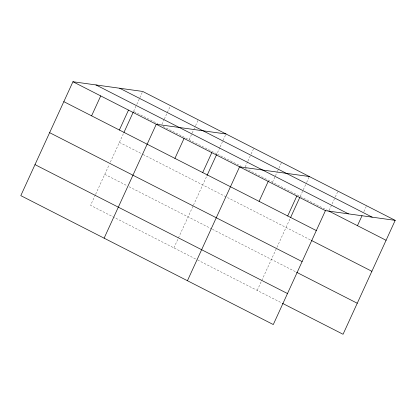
<?xml version="1.0" encoding="UTF-8"?>
<svg xmlns="http://www.w3.org/2000/svg" width="416" height="416" viewBox="0 0 416 416"><rect width="100%" height="100%" fill="white"/><g stroke="black" fill="none" stroke-linecap="round" stroke-linejoin="round"><path stroke-width="0.31" stroke-dasharray="2.08 1.56" d="M95.389 194.808L90.568 205.343L197.033 259.704M95.659 194.225L109.288 164.455M110.354 162.131L123.682 133.016M133.593 111.363L136.547 104.92M136.812 104.333L142.449 92.03M161.907 124.374L164.05 119.688M164.32 119.101L170.487 105.628M189.145 139.724L195.312 126.251M195.577 125.668L198.26 119.808M173.888 247.884L193.144 205.837M193.409 205.254L206.736 176.145M219.866 147.462L216.918 153.91L161.949 125.84M220.137 146.879L222.815 141.019M223.085 140.431L226.034 133.988M245.227 166.915L247.64 161.647M247.91 161.06L250.858 154.617M251.124 154.029L253.807 148.169M272.464 182.27L275.142 176.41M275.413 175.828L277.29 171.725M277.56 171.137L278.632 168.797M278.902 168.21L281.58 162.354M257.208 290.43L290.056 218.686M300.238 196.451L306.405 182.978M306.675 182.39L309.353 176.535M329.118 210.475L335.02 197.59M335.286 197.002L337.969 191.147M363.901 211.614L366.584 205.759M134.176 111.66L157.898 123.77M217.495 154.201L241.218 166.317M245.268 168.386L328.281 210.772M119.397 142.376L142.542 154.196M143.12 154.492L311.22 240.323M104.77 174.33L126.755 185.557M129.069 186.737L211.812 228.987M212.389 229.284L296.015 271.981M197.61 260L281.819 302.994"/><path stroke-width="0.62" d="M395.2 220.366L142.714 91.447L72.946 81.734L20.8 195.634L273.286 324.553L325.432 210.657L395.2 220.366L343.054 334.266L282.391 303.29M91.598 115.835L100.719 95.919M119.371 130.016L128.492 110.1M123.952 132.428L133.328 111.951M104.12 238.176L156.265 124.28L226.034 133.988M174.923 158.382L184.038 138.46M202.696 172.562L211.812 152.641M207.002 175.557L216.648 154.492M187.439 280.722L239.585 166.826L309.353 176.535M259.08 201.354L268.2 181.433M287.695 215.966L296.816 196.045M290.592 217.516L299.702 197.621M357.464 225.675L362.024 215.717M119.694 88.239L372.174 217.162M95.971 84.942L348.457 213.86M328.853 211.063L386.079 240.287M72.946 81.734L325.432 210.657M63.825 101.655L316.311 230.573M311.22 240.323L371.883 271.3M49.629 132.668L302.115 261.591M296.587 272.277L357.25 303.248M35.001 164.622L287.482 293.54"/></g></svg>
